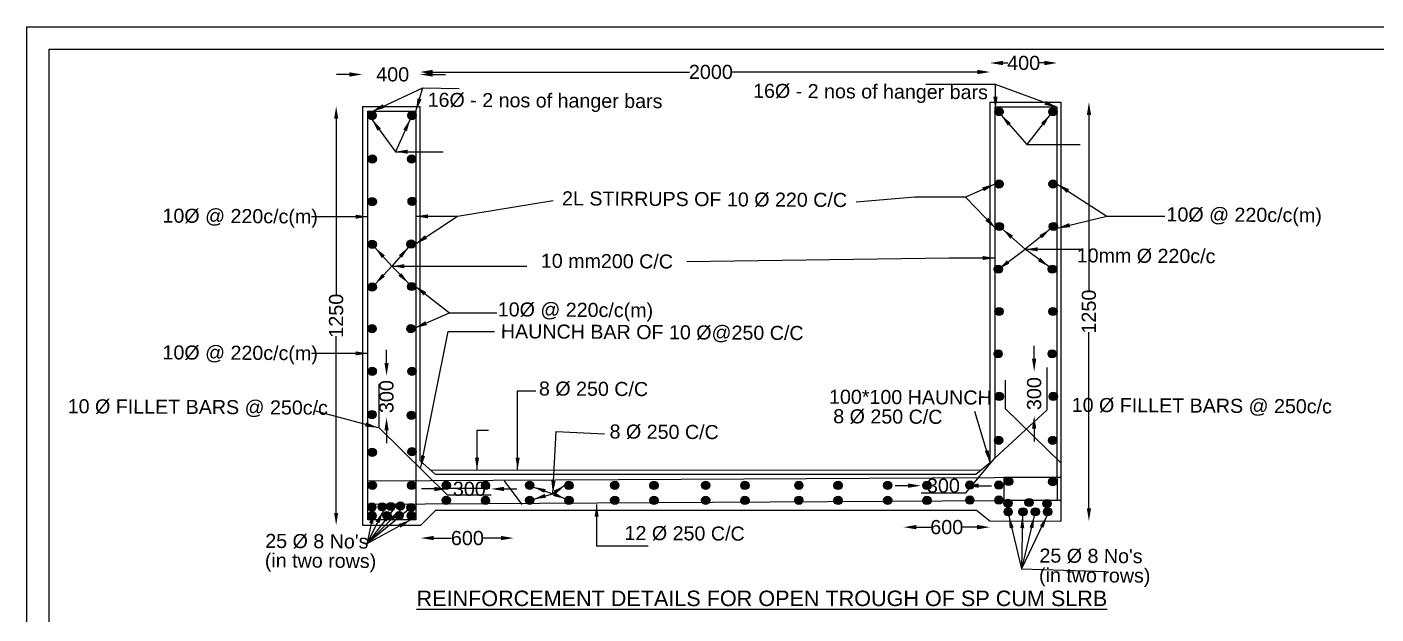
# Model space of a CAD drawing. Header units: millimetres. Extents: x 74132 to 90520, y 287 to 11853.
# Drawn here: x 74132 to 84609, y 7293 to 11853 of the extents above; entities that cross this region are included whole.
import ezdxf

# ---------------------------------------------------------------- set-up
doc = ezdxf.new("R2010")
doc.units = ezdxf.units.MM
doc.header["$MEASUREMENT"] = 0
doc.layers.add('DRAWING', color=7, linetype='Continuous')
doc.layers.add('TEXT', color=7, linetype='Continuous')
doc.styles.get("Standard").update_dxf_attribs({"font": 'arial.ttf'})
doc.dimstyles.get("Standard").update_dxf_attribs({"dimtxt": 110, "dimasz": 100, "dimexe": 0.18, "dimexo": 0.0625, "dimgap": 0.09, "dimtad": 0, "dimdec": 0, "dimzin": 0, "dimdsep": 46, "dimtxsty": 'Standard', "dimcen": 0.09, "dimse1": 1, "dimse2": 1, "dimadec": 0, "dimazin": 0, "dimtfac": 1, "dimtdec": 0, "dimtofl": 0, "dimtmove": 0, "dimatfit": 3, "dimfxl": 1, "dimtolj": 1, "dimtzin": 0, "dimarcsym": 0})

# ---------------------------------------------------------------- blocks, each defined once
blk = doc.blocks.new('*D14')
at = {"layer": 'Defpoints', "color": 0}
for p in [(76736, 11236), (76533, 7984), (76736, 7984)]:
    blk.add_point(p, dxfattribs=at)
at = {"layer": 'DRAWING', "color": 0, "lineweight": -2}
for p, q in [((76533, 11141), (76533, 9769)), ((76533, 8079), (76533, 9451))]:
    blk.add_line(p, q, dxfattribs=at)
at = {"layer": 'DRAWING', "color": 0}
for points in [[(76517, 11141), (76549, 11141), (76533, 11236)], [(76517, 8079), (76549, 8079), (76533, 7984)]]:
    blk.add_solid(points, dxfattribs=at)
at = {"layer": 'DRAWING', "color": 0, "insert": (76533, 9610), "char_height": 110, "attachment_point": 5, "rotation": 90}
blk.add_mtext('\\A1;1250', dxfattribs=at)
blk = doc.blocks.new('*D15')
at = {"layer": 'Defpoints', "color": 0}
for p in [(82161, 11269), (82379, 11269), (82161, 8015)]:
    blk.add_point(p, dxfattribs=at)
at = {"layer": 'DRAWING', "color": 0, "lineweight": -2}
for p, q in [((82379, 11169), (82379, 9801)), ((82379, 8115), (82379, 9483))]:
    blk.add_line(p, q, dxfattribs=at)
at = {"layer": 'DRAWING', "color": 0}
for points in [[(82363, 11169), (82396, 11169), (82379, 11269)], [(82363, 8115), (82396, 8115), (82379, 8015)]]:
    blk.add_solid(points, dxfattribs=at)
at = {"layer": 'DRAWING', "color": 0, "insert": (82379, 9642), "char_height": 110, "attachment_point": 5, "rotation": 90}
blk.add_mtext('\\A1;1250', dxfattribs=at)
blk = doc.blocks.new('*D16')
at = {"layer": 'Defpoints', "color": 0}
for p in [(82132, 11573), (81612, 11269), (82132, 11269)]:
    blk.add_point(p, dxfattribs=at)
at = {"layer": 'DRAWING', "color": 0, "lineweight": -2}
for p, q in [((81712, 11573), (81749, 11573)), ((82032, 11573), (81996, 11573))]:
    blk.add_line(p, q, dxfattribs=at)
at = {"layer": 'DRAWING', "color": 0}
for points in [[(81712, 11590), (81712, 11556), (81612, 11573)], [(82032, 11590), (82032, 11556), (82132, 11573)]]:
    blk.add_solid(points, dxfattribs=at)
at = {"layer": 'DRAWING', "color": 0, "insert": (81872, 11573), "char_height": 110, "attachment_point": 5}
blk.add_mtext('\\A1;400', dxfattribs=at)
blk = doc.blocks.new('*D17')
at = {"layer": 'Defpoints', "color": 0}
for p in [(77183, 11503), (77183, 11236), (81612, 11269)]:
    blk.add_point(p, dxfattribs=at)
at = {"layer": 'DRAWING', "color": 0, "lineweight": -2}
for p, q in [((77283, 11503), (79278, 11503)), ((81512, 11503), (79609, 11503))]:
    blk.add_line(p, q, dxfattribs=at)
at = {"layer": 'DRAWING', "color": 0}
for points in [[(77283, 11520), (77283, 11486), (77183, 11503)], [(81512, 11520), (81512, 11486), (81612, 11503)]]:
    blk.add_solid(points, dxfattribs=at)
at = {"layer": 'DRAWING', "color": 0, "insert": (79443, 11503), "char_height": 110, "attachment_point": 5}
blk.add_mtext('\\A1;2000', dxfattribs=at)
blk = doc.blocks.new('*D13')
at = {"layer": 'Defpoints', "color": 0}
for p in [(76736, 11484), (76736, 11236), (77183, 11236)]:
    blk.add_point(p, dxfattribs=at)
at = {"layer": 'DRAWING', "color": 0, "lineweight": -2}
for p, q in [((76636, 11484), (76536, 11484)), ((77283, 11484), (77383, 11484))]:
    blk.add_line(p, q, dxfattribs=at)
at = {"layer": 'DRAWING', "color": 0}
for points in [[(76636, 11501), (76636, 11467), (76736, 11484)], [(77283, 11501), (77283, 11467), (77183, 11484)]]:
    blk.add_solid(points, dxfattribs=at)
at = {"layer": 'DRAWING', "color": 0, "insert": (76972, 11484), "char_height": 110, "attachment_point": 5}
blk.add_mtext('\\A1;400', dxfattribs=at)
blk = doc.blocks.new('*D26')
at = {"layer": 'Defpoints', "color": 0}
for p in [(76924, 9144), (76924, 9144), (76924, 8820)]:
    blk.add_point(p, dxfattribs=at)
at = {"layer": 'DRAWING', "color": 0, "lineweight": -2}
for p, q in [((76924, 9244), (76924, 9344)), ((76924, 8720), (76924, 8620))]:
    blk.add_line(p, q, dxfattribs=at)
at = {"layer": 'DRAWING', "color": 0}
for points in [[(76908, 9244), (76941, 9244), (76924, 9144)], [(76908, 8720), (76941, 8720), (76924, 8820)]]:
    blk.add_solid(points, dxfattribs=at)
at = {"layer": 'DRAWING', "color": 0, "insert": (76924, 8982), "char_height": 110, "attachment_point": 5, "rotation": 90}
blk.add_mtext('\\A1;300', dxfattribs=at)
blk = doc.blocks.new('*D27')
at = {"layer": 'Defpoints', "color": 0}
for p in [(81952, 9176), (81954, 9176), (81945, 8833)]:
    blk.add_point(p, dxfattribs=at)
at = {"layer": 'DRAWING', "color": 0, "lineweight": -2}
for p, q in [((81954, 9276), (81954, 9376)), ((81954, 8733), (81954, 8633))]:
    blk.add_line(p, q, dxfattribs=at)
at = {"layer": 'DRAWING', "color": 0}
for points in [[(81937, 9276), (81970, 9276), (81954, 9176)], [(81937, 8733), (81970, 8733), (81954, 8833)]]:
    blk.add_solid(points, dxfattribs=at)
at = {"layer": 'DRAWING', "color": 0, "insert": (81954, 9005), "char_height": 110, "attachment_point": 5, "rotation": 90}
blk.add_mtext('\\A1;300', dxfattribs=at)
blk = doc.blocks.new('*D28')
at = {"layer": 'Defpoints', "color": 0}
for p in [(80940, 8100), (80940, 7968), (81611, 8016)]:
    blk.add_point(p, dxfattribs=at)
at = {"layer": 'DRAWING', "color": 0, "lineweight": -2}
for p, q in [((81040, 7968), (81154, 7968)), ((81511, 7968), (81397, 7968))]:
    blk.add_line(p, q, dxfattribs=at)
at = {"layer": 'DRAWING', "color": 0}
for points in [[(81040, 7985), (81040, 7951), (80940, 7968)], [(81511, 7985), (81511, 7951), (81611, 7968)]]:
    blk.add_solid(points, dxfattribs=at)
at = {"layer": 'DRAWING', "color": 0, "insert": (81275, 7968), "char_height": 110, "attachment_point": 5}
blk.add_mtext('\\A1;600', dxfattribs=at)
blk = doc.blocks.new('*D29')
at = {"layer": 'Defpoints', "color": 0}
for p in [(81075, 8290), (81075, 8235), (81423, 8235)]:
    blk.add_point(p, dxfattribs=at)
at = {"layer": 'DRAWING', "color": 0, "lineweight": -2}
for p, q in [((80975, 8290), (80875, 8290)), ((81523, 8290), (81623, 8290))]:
    blk.add_line(p, q, dxfattribs=at)
at = {"layer": 'DRAWING', "color": 0}
for points in [[(80975, 8307), (80975, 8274), (81075, 8290)], [(81523, 8307), (81523, 8274), (81423, 8290)]]:
    blk.add_solid(points, dxfattribs=at)
at = {"layer": 'DRAWING', "color": 0, "insert": (81249, 8290), "char_height": 110, "attachment_point": 5}
blk.add_mtext('\\A1;300', dxfattribs=at)
blk = doc.blocks.new('*D30')
at = {"layer": 'Defpoints', "color": 0}
for p in [(77396, 8218), (77737, 8265), (77737, 8218)]:
    blk.add_point(p, dxfattribs=at)
at = {"layer": 'DRAWING', "color": 0, "lineweight": -2}
for p, q in [((77296, 8265), (77196, 8265)), ((77837, 8265), (77937, 8265))]:
    blk.add_line(p, q, dxfattribs=at)
at = {"layer": 'DRAWING', "color": 0}
for points in [[(77296, 8281), (77296, 8248), (77396, 8265)], [(77837, 8281), (77837, 8248), (77737, 8265)]]:
    blk.add_solid(points, dxfattribs=at)
at = {"layer": 'DRAWING', "color": 0, "insert": (77567, 8265), "char_height": 110, "attachment_point": 5}
blk.add_mtext('\\A1;300', dxfattribs=at)
blk = doc.blocks.new('*D31')
at = {"layer": 'Defpoints', "color": 0}
for p in [(77913, 8100), (77191, 7984), (77913, 7883)]:
    blk.add_point(p, dxfattribs=at)
at = {"layer": 'DRAWING', "color": 0, "lineweight": -2}
for p, q in [((77291, 7883), (77430, 7883)), ((77813, 7883), (77674, 7883))]:
    blk.add_line(p, q, dxfattribs=at)
at = {"layer": 'DRAWING', "color": 0}
for points in [[(77291, 7900), (77291, 7867), (77191, 7883)], [(77813, 7900), (77813, 7867), (77913, 7883)]]:
    blk.add_solid(points, dxfattribs=at)
at = {"layer": 'DRAWING', "color": 0, "insert": (77552, 7883), "char_height": 110, "attachment_point": 5}
blk.add_mtext('\\A1;600', dxfattribs=at)

msp = doc.modelspace()

# ---------------------------------------------------------------- hatches: boundary and pattern name
at = {"layer": 'DRAWING'}
h = msp.add_hatch(color=256, dxfattribs=at)
h.paths.add_polyline_path([(81712.4, 11194.5, 0.1836477), (81704.3, 11215.8), (81656.4, 11215.8, 0.1064012), (81649.8, 11204.1), (81649.8, 11185, 0.8591403)])
h.paths.add_polyline_path([(81656.4, 11215.8), (81704.3, 11215.8, 0.4491542)])
h = msp.add_hatch(color=256, dxfattribs=at)
h.paths.add_polyline_path([(82132, 11194.5, 0.1836477), (82123.9, 11215.8), (82076, 11215.8, 0.1064012), (82069.4, 11204.1), (82069.4, 11185, 0.8591403)])
h.paths.add_polyline_path([(82076, 11215.8), (82123.9, 11215.8, 0.4491542)])
h = msp.add_hatch(color=256, dxfattribs=at)
h.paths.add_polyline_path([(76843.5, 11164.7, 0.1836477), (76835.4, 11186), (76787.5, 11186, 0.1064012), (76780.8, 11174.3), (76780.8, 11155.2, 0.8591403)])
h.paths.add_polyline_path([(76787.5, 11186), (76835.4, 11186, 0.4491542)])
h = msp.add_hatch(color=256, dxfattribs=at)
h.paths.add_polyline_path([(77153.4, 11164.7, 0.1836477), (77145.3, 11186), (77097.4, 11186, 0.1064012), (77090.8, 11174.3), (77090.8, 11155.2, 0.8591403)])
h.paths.add_polyline_path([(77097.4, 11186), (77145.3, 11186, 0.4491542)])
h = msp.add_hatch(color=256, dxfattribs=at)
h.paths.add_polyline_path([(76846.7, 10827.7, 0.1836477), (76838.6, 10849), (76790.7, 10849, 0.1064012), (76784, 10837.3), (76784, 10818.2, 0.8591403)])
h.paths.add_polyline_path([(76790.7, 10849), (76838.6, 10849, 0.4491542)])
h = msp.add_hatch(color=256, dxfattribs=at)
h.paths.add_polyline_path([(77151.8, 10827.7, 0.1836477), (77143.7, 10849), (77095.8, 10849, 0.1064012), (77089.1, 10837.3), (77089.1, 10818.2, 0.8591403)])
h.paths.add_polyline_path([(77095.8, 10849), (77143.7, 10849, 0.4491542)])
h = msp.add_hatch(color=256, dxfattribs=at)
h.paths.add_polyline_path([(81712.4, 10633.1, 0.1836477), (81704.3, 10654.3), (81656.4, 10654.3, 0.1064012), (81649.8, 10642.6), (81649.8, 10623.5, 0.8591403)])
h.paths.add_polyline_path([(81656.4, 10654.3), (81704.3, 10654.3, 0.4491542)])
h = msp.add_hatch(color=256, dxfattribs=at)
h.paths.add_polyline_path([(82132, 10633.1, 0.1836477), (82123.9, 10654.3), (82076, 10654.3, 0.1064012), (82069.4, 10642.6), (82069.4, 10623.5, 0.8591403)])
h.paths.add_polyline_path([(82076, 10654.3), (82123.9, 10654.3, 0.4491542)])
h = msp.add_hatch(color=256, dxfattribs=at)
h.paths.add_polyline_path([(76845.1, 10496.5, 0.1836477), (76837, 10517.8), (76789.1, 10517.8, 0.1064012), (76782.5, 10506), (76782.5, 10486.9, 0.8591403)])
h.paths.add_polyline_path([(76789.1, 10517.8), (76837, 10517.8, 0.4491542)])
h = msp.add_hatch(color=256, dxfattribs=at)
h.paths.add_polyline_path([(77155, 10498.1, 0.1836477), (77146.9, 10519.4), (77099, 10519.4, 0.1064012), (77092.4, 10507.6), (77092.4, 10488.5, 0.8591403)])
h.paths.add_polyline_path([(77099, 10519.4), (77146.9, 10519.4, 0.4491542)])
h = msp.add_hatch(color=256, dxfattribs=at)
h.paths.add_polyline_path([(81715.7, 10303.4, 0.1836477), (81707.6, 10324.7), (81659.7, 10324.7, 0.1064012), (81653.1, 10313), (81653.1, 10293.9, 0.8591403)])
h.paths.add_polyline_path([(81659.7, 10324.7), (81707.6, 10324.7, 0.4491542)])
h = msp.add_hatch(color=256, dxfattribs=at)
h.paths.add_polyline_path([(82135.3, 10303.4, 0.1836477), (82127.2, 10324.7), (82079.3, 10324.7, 0.1064012), (82072.6, 10313), (82072.6, 10293.9, 0.8591403)])
h.paths.add_polyline_path([(82079.3, 10324.7), (82127.2, 10324.7, 0.4491542)])
h = msp.add_hatch(color=256, dxfattribs=at)
h.paths.add_polyline_path([(76845.1, 10164.7, 0.1836477), (76837, 10186), (76789.1, 10186, 0.1064012), (76782.5, 10174.3), (76782.5, 10155.2, 0.8591403)])
h.paths.add_polyline_path([(76789.1, 10186), (76837, 10186, 0.4491542)])
h = msp.add_hatch(color=256, dxfattribs=at)
h.paths.add_polyline_path([(77146.9, 10166.3, 0.1836477), (77138.8, 10187.6), (77090.9, 10187.6, 0.1064012), (77084.3, 10175.9), (77084.3, 10156.8, 0.8591403)])
h.paths.add_polyline_path([(77090.9, 10187.6), (77138.8, 10187.6, 0.4491542)])
h = msp.add_hatch(color=256, dxfattribs=at)
h.paths.add_polyline_path([(81707.6, 9971.7, 0.1836477), (81699.5, 9993), (81651.6, 9993, 0.1064012), (81645, 9981.2), (81645, 9962.1, 0.8591403)])
h.paths.add_polyline_path([(81651.6, 9993), (81699.5, 9993, 0.4491542)])
h = msp.add_hatch(color=256, dxfattribs=at)
h.paths.add_polyline_path([(82127.2, 9971.7, 0.1836477), (82119.1, 9993), (82071.2, 9993, 0.1064012), (82064.5, 9981.2), (82064.5, 9962.1, 0.8591403)])
h.paths.add_polyline_path([(82071.2, 9993), (82119.1, 9993, 0.4491542)])
h = msp.add_hatch(color=256, dxfattribs=at)
h.paths.add_polyline_path([(76845.1, 9832.6, 0.1836477), (76837, 9853.8), (76789.1, 9853.8, 0.1064012), (76782.5, 9842.1), (76782.5, 9823, 0.8591403)])
h.paths.add_polyline_path([(76789.1, 9853.8), (76837, 9853.8, 0.4491542)])
h = msp.add_hatch(color=256, dxfattribs=at)
h.paths.add_polyline_path([(77151.8, 9837.4, 0.1836477), (77143.7, 9858.7), (77095.8, 9858.7, 0.1064012), (77089.1, 9846.9), (77089.1, 9827.8, 0.8591403)])
h.paths.add_polyline_path([(77095.8, 9858.7), (77143.7, 9858.7, 0.4491542)])
h = msp.add_hatch(color=256, dxfattribs=at)
h.paths.add_polyline_path([(81712.4, 9642.7, 0.1836477), (81704.3, 9664), (81656.4, 9664, 0.1064012), (81649.8, 9652.3), (81649.8, 9633.2, 0.8591403)])
h.paths.add_polyline_path([(81656.4, 9664), (81704.3, 9664, 0.4491542)])
h = msp.add_hatch(color=256, dxfattribs=at)
h.paths.add_polyline_path([(82132, 9642.7, 0.1836477), (82123.9, 9664), (82076, 9664, 0.1064012), (82069.4, 9652.3), (82069.4, 9633.2, 0.8591403)])
h.paths.add_polyline_path([(82076, 9664), (82123.9, 9664, 0.4491542)])
h = msp.add_hatch(color=256, dxfattribs=at)
h.paths.add_polyline_path([(76844, 9509, 0.1836477), (76835.9, 9530.3), (76788, 9530.3, 0.1064012), (76781.4, 9518.5), (76781.4, 9499.4, 0.8591403)])
h.paths.add_polyline_path([(76788, 9530.3), (76835.9, 9530.3, 0.4491542)])
h = msp.add_hatch(color=256, dxfattribs=at)
h.paths.add_polyline_path([(77145.7, 9509, 0.1836477), (77137.6, 9530.3), (77089.7, 9530.3, 0.1064012), (77083.1, 9518.5), (77083.1, 9499.4, 0.8591403)])
h.paths.add_polyline_path([(77089.7, 9530.3), (77137.6, 9530.3, 0.4491542)])
h = msp.add_hatch(color=256, dxfattribs=at)
h.paths.add_polyline_path([(81706.4, 9314.3, 0.1836477), (81698.3, 9335.6), (81650.4, 9335.6, 0.1064012), (81643.7, 9323.9), (81643.7, 9304.8, 0.8591403)])
h.paths.add_polyline_path([(81650.4, 9335.6), (81698.3, 9335.6, 0.4491542)])
h = msp.add_hatch(color=256, dxfattribs=at)
h.paths.add_polyline_path([(82125.9, 9314.3, 0.1836477), (82117.8, 9335.6), (82069.9, 9335.6, 0.1064012), (82063.3, 9323.9), (82063.3, 9304.8, 0.8591403)])
h.paths.add_polyline_path([(82069.9, 9335.6), (82117.8, 9335.6, 0.4491542)])
h = msp.add_hatch(color=256, dxfattribs=at)
h.paths.add_polyline_path([(76845, 9177.8, 0.1836477), (76836.9, 9199.1), (76789, 9199.1, 0.1064012), (76782.4, 9187.4), (76782.4, 9168.3, 0.8591403)])
h.paths.add_polyline_path([(76789, 9199.1), (76836.9, 9199.1, 0.4491542)])
h = msp.add_hatch(color=256, dxfattribs=at)
h.paths.add_polyline_path([(77153.8, 9177.8, 0.1836477), (77145.7, 9199.1), (77097.8, 9199.1, 0.1064012), (77091.2, 9187.4), (77091.2, 9168.3, 0.8591403)])
h.paths.add_polyline_path([(77097.8, 9199.1), (77145.7, 9199.1, 0.4491542)])
h = msp.add_hatch(color=256, dxfattribs=at)
h.paths.add_polyline_path([(81714.5, 8983.2, 0.1836477), (81706.4, 9004.4), (81658.5, 9004.4, 0.1064012), (81651.8, 8992.7), (81651.8, 8973.6, 0.8591403)])
h.paths.add_polyline_path([(81658.5, 9004.4), (81706.4, 9004.4, 0.4491542)])
h = msp.add_hatch(color=256, dxfattribs=at)
h.paths.add_polyline_path([(82134, 8983.2, 0.1836477), (82125.9, 9004.4), (82078, 9004.4, 0.1064012), (82071.4, 8992.7), (82071.4, 8973.6, 0.8591403)])
h.paths.add_polyline_path([(82078, 9004.4), (82125.9, 9004.4, 0.4491542)])
h = msp.add_hatch(color=256, dxfattribs=at)
h.paths.add_polyline_path([(76843.1, 8842.5, 0.1836477), (76835, 8863.8), (76787.1, 8863.8, 0.1064012), (76780.4, 8852.1), (76780.4, 8833, 0.8591403)])
h.paths.add_polyline_path([(76787.1, 8863.8), (76835, 8863.8, 0.4491542)])
h = msp.add_hatch(color=256, dxfattribs=at)
h.paths.add_polyline_path([(77149.7, 8836.4, 0.1836477), (77141.6, 8857.7), (77093.7, 8857.7, 0.1064012), (77087.1, 8846), (77087.1, 8826.9, 0.8591403)])
h.paths.add_polyline_path([(77093.7, 8857.7), (77141.6, 8857.7, 0.4491542)])
h = msp.add_hatch(color=256, dxfattribs=at)
h.paths.add_polyline_path([(81710.4, 8641.8, 0.1836477), (81702.3, 8663.1), (81654.4, 8663.1, 0.1064012), (81647.8, 8651.3), (81647.8, 8632.2, 0.8591403)])
h.paths.add_polyline_path([(81654.4, 8663.1), (81702.3, 8663.1, 0.4491542)])
h = msp.add_hatch(color=256, dxfattribs=at)
h.paths.add_polyline_path([(82129.9, 8641.8, 0.1836477), (82121.9, 8663.1), (82073.9, 8663.1, 0.1064012), (82067.3, 8651.3), (82067.3, 8632.2, 0.8591403)])
h.paths.add_polyline_path([(82073.9, 8663.1), (82121.9, 8663.1, 0.4491542)])
h = msp.add_hatch(color=256, dxfattribs=at)
h.paths.add_polyline_path([(76845.1, 8548.7, 0.1836477), (76837, 8570), (76789.1, 8570, 0.1064012), (76782.5, 8558.2), (76782.5, 8539.1, 0.8591403)])
h.paths.add_polyline_path([(76789.1, 8570), (76837, 8570, 0.4491542)])
h = msp.add_hatch(color=256, dxfattribs=at)
h.paths.add_polyline_path([(77153.8, 8553.7, 0.1836477), (77145.7, 8575), (77097.8, 8575, 0.1064012), (77091.2, 8563.2), (77091.2, 8544.1, 0.8591403)])
h.paths.add_polyline_path([(77097.8, 8575), (77145.7, 8575, 0.4491542)])
h = msp.add_hatch(color=256, dxfattribs=at)
h.paths.add_polyline_path([(76846.8, 8293.3, 0.1836477), (76838.7, 8314.6), (76790.8, 8314.6, 0.1064012), (76784.2, 8302.8), (76784.2, 8283.8, 0.8591403)])
h.paths.add_polyline_path([(76790.8, 8314.6), (76838.7, 8314.6, 0.4491542)])
h = msp.add_hatch(color=256, dxfattribs=at)
h.paths.add_polyline_path([(77151.4, 8292, 0.1836477), (77143.3, 8313.3), (77095.4, 8313.3, 0.1064012), (77088.7, 8301.6), (77088.7, 8282.5, 0.8591403)])
h.paths.add_polyline_path([(77095.4, 8313.3), (77143.3, 8313.3, 0.4491542)])
h = msp.add_hatch(color=256, dxfattribs=at)
h.paths.add_polyline_path([(77420.2, 8293.3, 0.1836477), (77412.1, 8314.6), (77364.2, 8314.6, 0.1064012), (77357.5, 8302.8), (77357.5, 8283.8, 0.8591403)])
h.paths.add_polyline_path([(77364.2, 8314.6), (77412.1, 8314.6, 0.4491542)])
h = msp.add_hatch(color=256, dxfattribs=at)
h.paths.add_polyline_path([(77724.7, 8292, 0.1836477), (77716.6, 8313.3), (77668.7, 8313.3, 0.1064012), (77662.1, 8301.6), (77662.1, 8282.5, 0.8591403)])
h.paths.add_polyline_path([(77668.7, 8313.3), (77716.6, 8313.3, 0.4491542)])
h = msp.add_hatch(color=256, dxfattribs=at)
h.paths.add_polyline_path([(78068.1, 8293.3, 0.1836477), (78060, 8314.6), (78012.1, 8314.6, 0.1064012), (78005.5, 8302.8), (78005.5, 8283.8, 0.8591403)])
h.paths.add_polyline_path([(78012.1, 8314.6), (78060, 8314.6, 0.4491542)])
h = msp.add_hatch(color=256, dxfattribs=at)
h.paths.add_polyline_path([(78372.7, 8292, 0.1836477), (78364.6, 8313.3), (78316.7, 8313.3, 0.1064012), (78310.1, 8301.6), (78310.1, 8282.5, 0.8591403)])
h.paths.add_polyline_path([(78316.7, 8313.3), (78364.6, 8313.3, 0.4491542)])
h = msp.add_hatch(color=256, dxfattribs=at)
h.paths.add_polyline_path([(78728.7, 8293.3, 0.1836477), (78720.6, 8314.6), (78672.7, 8314.6, 0.1064012), (78666.1, 8302.8), (78666.1, 8283.8, 0.8591403)])
h.paths.add_polyline_path([(78672.7, 8314.6), (78720.6, 8314.6, 0.4491542)])
h = msp.add_hatch(color=256, dxfattribs=at)
h.paths.add_polyline_path([(79033.3, 8292, 0.1836477), (79025.2, 8313.3), (78977.3, 8313.3, 0.1064012), (78970.6, 8301.6), (78970.6, 8282.5, 0.8591403)])
h.paths.add_polyline_path([(78977.3, 8313.3), (79025.2, 8313.3, 0.4491542)])
h = msp.add_hatch(color=256, dxfattribs=at)
h.paths.add_polyline_path([(79434.9, 8293.3, 0.1836477), (79426.8, 8314.6), (79378.9, 8314.6, 0.1064012), (79372.3, 8302.8), (79372.3, 8283.8, 0.8591403)])
h.paths.add_polyline_path([(79378.9, 8314.6), (79426.8, 8314.6, 0.4491542)])
h = msp.add_hatch(color=256, dxfattribs=at)
h.paths.add_polyline_path([(79739.5, 8292, 0.1836477), (79731.4, 8313.3), (79683.5, 8313.3, 0.1064012), (79676.9, 8301.6), (79676.9, 8282.5, 0.8591403)])
h.paths.add_polyline_path([(79683.5, 8313.3), (79731.4, 8313.3, 0.4491542)])
h = msp.add_hatch(color=256, dxfattribs=at)
h.paths.add_polyline_path([(80158.4, 8293.3, 0.1836477), (80150.3, 8314.6), (80102.4, 8314.6, 0.1064012), (80095.7, 8302.8), (80095.7, 8283.8, 0.8591403)])
h.paths.add_polyline_path([(80102.4, 8314.6), (80150.3, 8314.6, 0.4491542)])
h = msp.add_hatch(color=256, dxfattribs=at)
h.paths.add_polyline_path([(80462.9, 8292, 0.1836477), (80454.8, 8313.3), (80406.9, 8313.3, 0.1064012), (80400.3, 8301.6), (80400.3, 8282.5, 0.8591403)])
h.paths.add_polyline_path([(80406.9, 8313.3), (80454.8, 8313.3, 0.4491542)])
h = msp.add_hatch(color=256, dxfattribs=at)
h.paths.add_polyline_path([(80848.3, 8293.3, 0.1836477), (80840.2, 8314.6), (80792.3, 8314.6, 0.1064012), (80785.6, 8302.8), (80785.6, 8283.8, 0.8591403)])
h.paths.add_polyline_path([(80792.3, 8314.6), (80840.2, 8314.6, 0.4491542)])
h = msp.add_hatch(color=256, dxfattribs=at)
h.paths.add_polyline_path([(81152.8, 8292, 0.1836477), (81144.7, 8313.3), (81096.8, 8313.3, 0.1064012), (81090.2, 8301.6), (81090.2, 8282.5, 0.8591403)])
h.paths.add_polyline_path([(81096.8, 8313.3), (81144.7, 8313.3, 0.4491542)])
h = msp.add_hatch(color=256, dxfattribs=at)
h.paths.add_polyline_path([(81486.1, 8294.6, 0.1836477), (81478.1, 8315.9), (81430.1, 8315.9, 0.1064012), (81423.5, 8304.2), (81423.5, 8285.1, 0.8591403)])
h.paths.add_polyline_path([(81430.1, 8315.9), (81478.1, 8315.9, 0.4491542)])
h = msp.add_hatch(color=256, dxfattribs=at)
h.paths.add_polyline_path([(81711.4, 8294.6, 0.1836477), (81703.3, 8315.9), (81655.4, 8315.9, 0.1064012), (81648.8, 8304.2), (81648.8, 8285.1, 0.8591403)])
h.paths.add_polyline_path([(81655.4, 8315.9), (81703.3, 8315.9, 0.4491542)])
h = msp.add_hatch(color=256, dxfattribs=at)
h.paths.add_polyline_path([(81787.1, 8323.1, 0.1836477), (81779, 8344.4), (81731.1, 8344.4, 0.1064012), (81724.4, 8332.6), (81724.4, 8313.5, 0.8591403)])
h.paths.add_polyline_path([(81731.1, 8344.4), (81779, 8344.4, 0.4491542)])
h = msp.add_hatch(color=256, dxfattribs=at)
h.paths.add_polyline_path([(82129.9, 8321.8, 0.1836477), (82121.9, 8343.1), (82073.9, 8343.1, 0.1064012), (82067.3, 8331.4), (82067.3, 8312.3, 0.8591403)])
h.paths.add_polyline_path([(82073.9, 8343.1), (82121.9, 8343.1, 0.4491542)])
h = msp.add_hatch(color=256, dxfattribs=at)
h.paths.add_polyline_path([(77420.2, 8176.9, 0.1836477), (77412.1, 8198.2), (77364.2, 8198.2, 0.1064012), (77357.5, 8186.5), (77357.5, 8167.4, 0.8591403)])
h.paths.add_polyline_path([(77364.2, 8198.2), (77412.1, 8198.2, 0.4491542)])
h = msp.add_hatch(color=256, dxfattribs=at)
h.paths.add_polyline_path([(77724.7, 8175.6, 0.1836477), (77716.6, 8196.9), (77668.7, 8196.9, 0.1064012), (77662.1, 8185.2), (77662.1, 8166.1, 0.8591403)])
h.paths.add_polyline_path([(77668.7, 8196.9), (77716.6, 8196.9, 0.4491542)])
h = msp.add_hatch(color=256, dxfattribs=at)
h.paths.add_polyline_path([(78068.1, 8176.9, 0.1836477), (78060, 8198.2), (78012.1, 8198.2, 0.1064012), (78005.5, 8186.5), (78005.5, 8167.4, 0.8591403)])
h.paths.add_polyline_path([(78012.1, 8198.2), (78060, 8198.2, 0.4491542)])
h = msp.add_hatch(color=256, dxfattribs=at)
h.paths.add_polyline_path([(78372.7, 8175.6, 0.1836477), (78364.6, 8196.9), (78316.7, 8196.9, 0.1064012), (78310.1, 8185.2), (78310.1, 8166.1, 0.8591403)])
h.paths.add_polyline_path([(78316.7, 8196.9), (78364.6, 8196.9, 0.4491542)])
h = msp.add_hatch(color=256, dxfattribs=at)
h.paths.add_polyline_path([(78728.7, 8176.9, 0.1836477), (78720.6, 8198.2), (78672.7, 8198.2, 0.1064012), (78666.1, 8186.5), (78666.1, 8167.4, 0.8591403)])
h.paths.add_polyline_path([(78672.7, 8198.2), (78720.6, 8198.2, 0.4491542)])
h = msp.add_hatch(color=256, dxfattribs=at)
h.paths.add_polyline_path([(79033.3, 8175.6, 0.1836477), (79025.2, 8196.9), (78977.3, 8196.9, 0.1064012), (78970.6, 8185.2), (78970.6, 8166.1, 0.8591403)])
h.paths.add_polyline_path([(78977.3, 8196.9), (79025.2, 8196.9, 0.4491542)])
h = msp.add_hatch(color=256, dxfattribs=at)
h.paths.add_polyline_path([(79434.9, 8176.9, 0.1836477), (79426.8, 8198.2), (79378.9, 8198.2, 0.1064012), (79372.3, 8186.5), (79372.3, 8167.4, 0.8591403)])
h.paths.add_polyline_path([(79378.9, 8198.2), (79426.8, 8198.2, 0.4491542)])
h = msp.add_hatch(color=256, dxfattribs=at)
h.paths.add_polyline_path([(79739.5, 8175.6, 0.1836477), (79731.4, 8196.9), (79683.5, 8196.9, 0.1064012), (79676.9, 8185.2), (79676.9, 8166.1, 0.8591403)])
h.paths.add_polyline_path([(79683.5, 8196.9), (79731.4, 8196.9, 0.4491542)])
h = msp.add_hatch(color=256, dxfattribs=at)
h.paths.add_polyline_path([(80158.4, 8176.9, 0.1836477), (80150.3, 8198.2), (80102.4, 8198.2, 0.1064012), (80095.7, 8186.5), (80095.7, 8167.4, 0.8591403)])
h.paths.add_polyline_path([(80102.4, 8198.2), (80150.3, 8198.2, 0.4491542)])
h = msp.add_hatch(color=256, dxfattribs=at)
h.paths.add_polyline_path([(80462.9, 8175.6, 0.1836477), (80454.8, 8196.9), (80406.9, 8196.9, 0.1064012), (80400.3, 8185.2), (80400.3, 8166.1, 0.8591403)])
h.paths.add_polyline_path([(80406.9, 8196.9), (80454.8, 8196.9, 0.4491542)])
h = msp.add_hatch(color=256, dxfattribs=at)
h.paths.add_polyline_path([(80848.3, 8176.9, 0.1836477), (80840.2, 8198.2), (80792.3, 8198.2, 0.1064012), (80785.6, 8186.5), (80785.6, 8167.4, 0.8591403)])
h.paths.add_polyline_path([(80792.3, 8198.2), (80840.2, 8198.2, 0.4491542)])
h = msp.add_hatch(color=256, dxfattribs=at)
h.paths.add_polyline_path([(81152.8, 8175.6, 0.1836477), (81144.7, 8196.9), (81096.8, 8196.9, 0.1064012), (81090.2, 8185.2), (81090.2, 8166.1, 0.8591403)])
h.paths.add_polyline_path([(81096.8, 8196.9), (81144.7, 8196.9, 0.4491542)])
h = msp.add_hatch(color=256, dxfattribs=at)
h.paths.add_polyline_path([(81486.1, 8178.2, 0.1836477), (81478.1, 8199.5), (81430.1, 8199.5, 0.1064012), (81423.5, 8187.8), (81423.5, 8168.7, 0.8591403)])
h.paths.add_polyline_path([(81430.1, 8199.5), (81478.1, 8199.5, 0.4491542)])
h = msp.add_hatch(color=256, dxfattribs=at)
h.paths.add_polyline_path([(81711.4, 8178.2, 0.1836477), (81703.3, 8199.5), (81655.4, 8199.5, 0.1064012), (81648.8, 8187.8), (81648.8, 8168.7, 0.8591403)])
h.paths.add_polyline_path([(81655.4, 8199.5), (81703.3, 8199.5, 0.4491542)])
h = msp.add_hatch(color=256, dxfattribs=at)
h.paths.add_polyline_path([(81782.7, 8153.4, 0.1836477), (81774.6, 8174.7), (81726.7, 8174.7, 0.1064012), (81720, 8162.9), (81720, 8143.8, 0.8591403)])
h.paths.add_polyline_path([(81726.7, 8174.7), (81774.6, 8174.7, 0.4491542)])
h = msp.add_hatch(color=256, dxfattribs=at)
h.paths.add_polyline_path([(81886.1, 8174.7), (81942.7, 8174.7, 0.6026531)])
h.paths.add_polyline_path([(81946.4, 8159.7, 0.1221167), (81942.7, 8174.7), (81886.1, 8174.7, 0.1221167), (81882.3, 8159.7, 1)])
for points in [[(82032.1, 8174.7, 0.2142102), (82021.3, 8150.7, 0.4142136), (82053.4, 8118.7, -0.0345592), (82057.8, 8119, 0.3742964), (82085.4, 8150.7, 0.2142102), (82074.7, 8174.7)], [(82085.4, 8150.7, 0.2142102), (82074.7, 8174.7), (82032.1, 8174.7, 0.2142102), (82021.3, 8150.7, 1)], [(76843.8, 8057.1, 1), (76779.7, 8057.1, 0.3742964), (76807.4, 8025.4), (76816.2, 8025.4, 0.3742964)], [(77113.1, 8088.9, -0.0345592), (77117.5, 8089.2, 0.3742964), (77145.1, 8120.9, 0.23987), (77132, 8146.8), (77094, 8146.6, 0.2369283), (77081.1, 8120.9, 0.4142136)], [(77145.1, 8120.9, 0.23987), (77132, 8146.8), (77094, 8146.6, 0.2369283), (77081.1, 8120.9, 1)], [(77085.5, 8057.1, 0.3742964), (77113.1, 8025.4), (77121.9, 8025.4, 0.3742964), (77149.6, 8057.1, 0.4142136), (77117.5, 8089.2, -0.0345592), (77113.1, 8088.9, 0.3742964)], [(81784.1, 8086.9, 1), (81720, 8086.9, 0.3742964), (81747.6, 8055.2), (81756.5, 8055.2, 0.3742964)], [(81899.4, 8086.9, 1), (81835.3, 8086.9, 0.3742964), (81863, 8055.2), (81871.8, 8055.2, 0.3742964)], [(81994.6, 8086.9, 1), (81930.5, 8086.9, 0.3742964), (81958.2, 8055.2), (81967, 8055.2, 0.3742964)], [(82057.8, 8119, -0.0345592), (82053.4, 8118.7, 0.3742964), (82025.7, 8086.9, 0.3742964), (82053.4, 8055.2), (82062.2, 8055.2, 0.3742964), (82089.8, 8086.9, 0.4142136)]]:
    msp.add_hatch(color=256, dxfattribs=at).paths.add_polyline_path(points)
h = msp.add_hatch(color=256, dxfattribs=at)
h.paths.add_polyline_path([(76838, 8139.8, 0.5766522), (76782.5, 8139.5)])
h.paths.add_polyline_path([(76782.5, 8139.5, 0.1305032), (76778.3, 8123.6, 1), (76842.4, 8123.6, 0.1333352), (76838, 8139.8)])
h = msp.add_hatch(color=256, dxfattribs=at)
h.paths.add_polyline_path([(76779.7, 8114, 0.8591403), (76842.4, 8123.6, 0.1869279), (76834, 8145.2), (76786.4, 8144.9, 0.1067934), (76779.7, 8133.1)], flags=17)
h.paths.add_polyline_path([(76842.4, 8123.6, 0.1869279), (76834, 8145.2), (76786.4, 8144.9, 0.1840486), (76778.3, 8123.6, 1)])
h = msp.add_hatch(color=256, dxfattribs=at)
h.paths.add_polyline_path([(76917.9, 8142.3, 0.5766522), (76862.4, 8142)])
h.paths.add_polyline_path([(76862.4, 8142, 0.1305032), (76858.2, 8126.1, 1), (76922.3, 8126.1, 0.1333352), (76917.9, 8142.3)])
h = msp.add_hatch(color=256, dxfattribs=at)
h.paths.add_polyline_path([(76956, 8076.3, 0.5766522), (76900.5, 8076)])
h.paths.add_polyline_path([(76900.5, 8076, 0.1305032), (76896.3, 8060.1, 1), (76960.4, 8060.1, 0.1333352), (76956, 8076.3)])
h = msp.add_hatch(color=256, dxfattribs=at)
h.paths.add_polyline_path([(76985.4, 8144.8, 0.5766522), (76930, 8144.5)])
h.paths.add_polyline_path([(76930, 8144.5, 0.1305032), (76925.7, 8128.6, 1), (76989.8, 8128.6, 0.1333352), (76985.4, 8144.8)])
h = msp.add_hatch(color=256, dxfattribs=at)
h.paths.add_polyline_path([(77051.2, 8076.3, 0.5766522), (76995.7, 8076)])
h.paths.add_polyline_path([(76995.7, 8076, 0.1305032), (76991.5, 8060.1, 1), (77055.6, 8060.1, 0.1333352), (77051.2, 8076.3)])
h = msp.add_hatch(color=256, dxfattribs=at)
h.paths.add_polyline_path([(77059.6, 8148.7, 0.5766522), (77004.2, 8148.4)])
h.paths.add_polyline_path([(77004.2, 8148.4, 0.1305032), (76999.9, 8132.5, 1), (77064, 8132.5, 0.1333352), (77059.6, 8148.7)])

# ---------------------------------------------------------------- linework, layer by layer
for p in [(82160.9, 11269.4), (81610.5, 8016.5)]:
    msp.add_line(p, (82160.9, 8014.7), dxfattribs=at)
for points in [[(74131.9, 11852.7), (90520.2, 11852.7), (90520.2, 287.1), (74131.9, 287.1)], [(74304.4, 11680.2), (90347.7, 11680.2), (90347.7, 459.6), (74304.4, 459.6)], [(76779.7, 11199.2), (77152.1, 11199.2), (77152.1, 8025.4), (76779.7, 8025.4)], [(76779.7, 8326.7), (82132, 8356.5), (82132, 8174.7), (76779.7, 8144.9)]]:
    msp.add_lwpolyline(points, close=True, dxfattribs=at)
for points in [[(76736.3, 11236), (77183.2, 11236), (77183.2, 8486.9), (77300.7, 8378.6), (81499.9, 8378.6)], [(76736.3, 11236), (76736.3, 7983.9), (77190.6, 7983.9), (77307, 8099.9), (81507.1, 8099.9)], [(81612.4, 8470.9), (81612.4, 11269.4)], [(81612.4, 11269.4), (82160.9, 11269.4)], [(82132, 11229.1), (81648.3, 11229.1), (81648.3, 8502.6)], [(82132, 8356.5), (82132, 11229.1)], [(77474.3, 10382.1), (78218.9, 10506.2)], [(81027.6, 10530.2), (80571.1, 10493.4)], [(81294.3, 10058.3), (79255.8, 10028.3)], [(77399, 9994.6), (78012.9, 9994.6)], [(81648.3, 8502.6), (82055.6, 8879.9), (82055.6, 9207)], [(76863.2, 9080.2), (76863.2, 8743), (77395.6, 8217.8), (77737.5, 8217.8)], [(81729.6, 9110), (81729.6, 8889.5), (82160.9, 8468.6)], [(81075.2, 8234.6), (81422.6, 8234.6), (81648.3, 8502.6)], [(77263.7, 8412.7), (81539.4, 8411)], [(81499.9, 8378.6), (81612.4, 8470.9)], [(77838.3, 8326.7), (77973.7, 8144.9)], [(82160.9, 8174.7), (81720, 8174.7), (81720, 8356.5), (82160.9, 8356.5)], [(77393.3, 8270.4), (77727, 8270.4)], [(81507.1, 8099.9), (81610.5, 8016.5)], [(78555.8, 7823.9), (78956.7, 7823.9)]]:
    msp.add_lwpolyline(points, dxfattribs=at)
for centre in [(81680.4, 11194.5), (82099.9, 11194.5), (76811.4, 11164.7), (77121.4, 11164.7), (76814.6, 10827.7), (77119.7, 10827.7), (81680.4, 10633.1), (82099.9, 10633.1), (76813.1, 10496.5), (77123, 10498.1), (81683.7, 10303.4), (82103.2, 10303.4), (76813.1, 10164.7), (77114.9, 10166.3), (81675.6, 9971.7), (82095.1, 9971.7), (76813.1, 9832.6), (77119.7, 9837.4), (81680.4, 9642.7), (82099.9, 9642.7), (76812, 9509), (77113.7, 9509), (81674.3, 9314.3), (82093.9, 9314.3), (76813, 9177.8), (77121.8, 9177.8), (81682.4, 8983.2), (82102, 8983.2), (76811, 8842.5), (77117.7, 8836.4), (81678.3, 8641.8), (82097.9, 8641.8), (76813.1, 8548.7), (77121.8, 8553.7), (76814.8, 8293.3), (77119.3, 8292), (77388.1, 8293.3), (77692.7, 8292), (78036.1, 8293.3), (78340.6, 8292), (78696.7, 8293.3), (79001.2, 8292), (79402.9, 8293.3), (79707.4, 8292), (80126.3, 8293.3), (80430.9, 8292), (80816.2, 8293.3), (81120.8, 8292), (81454.1, 8294.6), (81679.4, 8294.6), (81755, 8323.1), (82097.9, 8321.8), (77388.1, 8176.9), (77692.7, 8175.6), (78036.1, 8176.9), (78340.6, 8175.6), (78696.7, 8176.9), (79001.2, 8175.6), (79402.9, 8176.9), (79707.4, 8175.6), (80126.3, 8176.9), (80430.9, 8175.6), (80816.2, 8176.9), (81120.8, 8175.6), (81454.1, 8178.2), (81679.4, 8178.2), (81750.6, 8153.4), (81914.4, 8159.7), (82053.4, 8150.7), (76810.3, 8123.6), (76810.3, 8123.6), (76811.8, 8057.1), (76890.2, 8126.1), (76927.1, 8057.1), (76957.8, 8128.6), (77022.3, 8057.1), (77032, 8132.5), (77113.1, 8120.9), (77117.5, 8057.1), (81752.1, 8086.9), (81867.4, 8086.9), (81962.6, 8086.9), (82057.8, 8086.9)]:
    msp.add_circle(centre, 32, dxfattribs=at)

# ---------------------------------------------------------------- texts
for s, p in [('16Ø - 2 nos of hanger bars', (77243.1, 11232.9)), ('16Ø - 2 nos of hanger bars', (79770.6, 11302.7)), ('2L STIRRUPS OF 10 Ø 220 C/C', (78287.2, 10467.4)), ('10Ø @ 220c/c(m)', (75184.1, 10333.2)), ('10Ø @ 220c/c(m)', (82981.4, 10343.3)), ('10 mm200 C/C', (78122.4, 9982.7)), ('10mm Ø 220c/c ', (82284.2, 10024.5)), ('10Ø @ 220c/c(m)', (77787.9, 9605.1)), ('HAUNCH BAR OF 10 Ø@250 C/C', (77811.9, 9435.2)), ('10Ø @ 220c/c(m)', (75184.1, 9271.4)), ('8 Ø 250 C/C', (78107.6, 8990.6)), ('100*100 HAUNCH', (80360.4, 8927)), ('10 Ø FILLET BARS @ 250c/c ', (74447.9, 8853.2)), ('10 Ø FILLET BARS @ 250c/c ', (82245.1, 8863.4)), ('8 Ø 250 C/C', (80393.2, 8775.3)), ('8 Ø 250 C/C', (78656, 8656.6)), ('12 Ø 250 C/C', (78772.5, 7868.4)), ("25 Ø 8 No's", (75982.1, 7806.9)), ('(in two rows)', (75979, 7655.9)), ("25 Ø 8 No's", (81994.7, 7693)), ('(in two rows)', (81991.5, 7542))]:
    msp.add_text(s, height=109.235, rotation=359.65712, dxfattribs=at).set_placement(p)
at = {"layer": 'TEXT'}
msp.add_text('%%UREINFORCEMENT DETAILS FOR OPEN TROUGH OF SP CUM SLRB', height=120, dxfattribs=at).set_placement((77157.2, 7355.1))

# ---------------------------------------------------------------- dimensions: what is measured, and where the dimension line sits
at = {"layer": 'DRAWING'}
dim = msp.add_linear_dim(base=(82132, 11573), p1=(81612.4, 11269.4), p2=(82132, 11269.4), text='400', dimstyle='Standard', dxfattribs=at)
dim.commit()
dim.dimension.update_dxf_attribs({"geometry": '*D16', "text_midpoint": (81872.2, 11573)})
for base, p1, p2, text, picture, middle in [((76736.3, 11484), (77183.2, 11236), (76736.3, 11236), '400', '*D13', (76972, 11484)), ((77183.2, 11502.9), (81612.4, 11269.4), (77183.2, 11236), '2000', '*D17', (79443.5, 11502.9))]:
    dim = msp.add_linear_dim(base=base, p1=p1, p2=p2, text=text, dimstyle='Standard', dxfattribs=at)
    dim.commit()
    dim.dimension.update_dxf_attribs({"geometry": picture, "text_midpoint": middle, "dimtype": 160})
for base, p1, p2, text, override, picture, middle in [((76533.3, 7983.9), (76736.3, 11236), (76736.3, 7983.9), '1250', {"dimasz": 95, "dimfxl": 2000, "dimarcsym": 1}, '*D14', (76533.3, 9609.9)), ((76924.2, 9144.2), (76924.2, 8819.7), (76924.2, 9144.2), '300', {"dimfxl": 2000}, '*D26', (76924.2, 8982)), ((81953.8, 9176.2), (81944.8, 8832.9), (81952, 9176.2), '300', {"dimfxl": 2000}, '*D27', (81953.8, 9004.6))]:
    dim = msp.add_linear_dim(base=base, p1=p1, p2=p2, angle=90, text=text, dimstyle='Standard', override=override, dxfattribs=at)
    dim.commit()
    dim.dimension.update_dxf_attribs({"geometry": picture, "text_midpoint": middle})
dim = msp.add_linear_dim(base=(82379.4, 11269.4), p1=(82160.9, 8014.7), p2=(82160.9, 11269.4), angle=90, text='1250', dimstyle='Standard', dxfattribs=at)
dim.commit()
dim.dimension.update_dxf_attribs({"geometry": '*D15', "text_midpoint": (82379.4, 9642.1)})
for base, p1, p2, text, picture, middle in [((77737.5, 8264.6), (77395.6, 8217.8), (77737.5, 8217.8), '300', '*D30', (77566.5, 8264.6)), ((81075.2, 8290.2), (81422.6, 8234.6), (81075.2, 8234.6), '300', '*D29', (81248.9, 8290.2)), ((77913.5, 7883.4), (77190.6, 7983.9), (77913.5, 8099.9), '600', '*D31', (77552, 7883.4)), ((80940.2, 7968), (81610.5, 8016.5), (80940.2, 8099.9), '600', '*D28', (81275.4, 7968))]:
    dim = msp.add_linear_dim(base=base, p1=p1, p2=p2, text=text, dimstyle='Standard', override={"dimfxl": 2000}, dxfattribs=at)
    dim.commit()
    dim.dimension.update_dxf_attribs({"geometry": picture, "text_midpoint": middle})

# ---------------------------------------------------------------- leaders
for points, override in [([(76811.4, 11196.8), (77207.3, 11380.2)], {"dimgap": 0.09, "dimtad": 0}), ([(77152.1, 11199.2), (77207.3, 11380.2), (77488.9, 11375.8)], {"dimgap": 0.09, "dimtad": 0}), ([(82132, 11229.1), (81653.3, 11406.8), (81113.4, 11406.8)], {"dimgap": 0.09, "dimtad": 0}), ([(81653.3, 11211.6), (81653.3, 11406.8)], {"dimgap": 0.09, "dimtad": 0}), ([(76811.4, 11132.7), (76993, 10884)], {"dimasz": 95, "dimgap": 0.09, "dimtad": 0, "dimfxl": 2000, "dimarcsym": 1}), ([(77108, 11135.6), (76993, 10884)], {"dimasz": 95, "dimgap": 0.09, "dimtad": 0, "dimfxl": 2000, "dimarcsym": 1}), ([(81697.9, 11167.7), (81898.1, 10938.9), (82312.3, 10938.9)], {"dimasz": 95, "dimgap": 0.09, "dimtad": 0, "dimfxl": 2000, "dimarcsym": 1}), ([(82077.4, 11171.8), (81898.1, 10938.9)], {"dimasz": 95, "dimgap": 0.09, "dimtad": 0, "dimfxl": 2000, "dimarcsym": 1}), ([(76993, 10884), (77364.7, 10884)], {"dimasz": 95, "dimgap": 0.09, "dimtad": 0, "dimfxl": 2000, "dimarcsym": 1}), ([(81648.3, 10633.1), (81420.6, 10530.2), (81027.6, 10530.2)], {"dimgap": 0.09, "dimtad": 0}), ([(82132, 10633.1), (82518.2, 10384.4)], {"dimgap": 0.09, "dimtad": 0}), ([(81656.3, 10286.8), (81420.6, 10530.2)], {"dimgap": 0.09, "dimtad": 0}), ([(76779.7, 10379.3), (76341.2, 10379.3)], {"dimasz": 95, "dimgap": 0.09, "dimtad": 0, "dimfxl": 2000, "dimarcsym": 1}), ([(77146.9, 10166.3), (77474.3, 10382.1)], {"dimgap": 0.09, "dimtad": 0}), ([(77152.1, 10382.1), (77474.3, 10382.1)], {"dimasz": 95, "dimgap": 0.09, "dimtad": 0, "dimfxl": 2000, "dimarcsym": 1}), ([(82132, 10289.3), (82518.2, 10384.4), (82969.2, 10384.4)], {"dimgap": 0.09, "dimtad": 0}), ([(81708.7, 10283.5), (81885.1, 10125.9)], {"dimasz": 95, "dimgap": 0.09, "dimtad": 0, "dimfxl": 2000, "dimarcsym": 1}), ([(82078.4, 10283.2), (81885.1, 10125.9)], {"dimasz": 95, "dimgap": 0.09, "dimtad": 0, "dimfxl": 2000, "dimarcsym": 1}), ([(76835.4, 10138.7), (76966.5, 9994.6)], {"dimasz": 95, "dimgap": 0.09, "dimtad": 0, "dimfxl": 2000, "dimarcsym": 1}), ([(77093.9, 10142.1), (76966.5, 9994.6)], {"dimasz": 95, "dimgap": 0.09, "dimtad": 0, "dimfxl": 2000, "dimarcsym": 1}), ([(81648.3, 10058.3), (81294.3, 10058.3)], {"dimasz": 95, "dimgap": 0.09, "dimtad": 0, "dimfxl": 2000, "dimarcsym": 1}), ([(81675.6, 9971.7), (81885.1, 10125.9)], {"dimasz": 95, "dimgap": 0.09, "dimtad": 0, "dimfxl": 2000, "dimarcsym": 1}), ([(81885.1, 10125.9), (82320.3, 10125.9)], {"dimasz": 95, "dimgap": 0.09, "dimtad": 0, "dimfxl": 2000, "dimarcsym": 1}), ([(82069.3, 9990.6), (81885.1, 10125.9)], {"dimasz": 95, "dimgap": 0.09, "dimtad": 0, "dimfxl": 2000, "dimarcsym": 1}), ([(76835.1, 9855.8), (76966.5, 9994.6)], {"dimasz": 95, "dimgap": 0.09, "dimtad": 0, "dimfxl": 2000, "dimarcsym": 1}), ([(76966.5, 9994.6), (77399, 9994.6)], {"dimasz": 95, "dimgap": 0.09, "dimtad": 0, "dimfxl": 2000, "dimarcsym": 1}), ([(77094.2, 9862.7), (76966.5, 9994.6)], {"dimasz": 95, "dimgap": 0.09, "dimtad": 0, "dimfxl": 2000, "dimarcsym": 1}), ([(77144.2, 9841.6), (77412.6, 9632.4), (77781.8, 9632.4)], {"dimgap": 0.09, "dimtad": 0, "dimfxl": 2000}), ([(77140.4, 9512.6), (77412.6, 9632.4)], {"dimgap": 0.09, "dimtad": 0, "dimfxl": 2000}), ([(77189.8, 8430.1), (77403.3, 9488.1), (77761.6, 9488.1)], {"dimasz": 95, "dimgap": 0.09, "dimtad": 0, "dimfxl": 2000, "dimarcsym": 1}), ([(76779.7, 9317.5), (76341.2, 9317.5)], {"dimasz": 95, "dimgap": 0.09, "dimtad": 0, "dimfxl": 2000, "dimarcsym": 1}), ([(77942.4, 8412.4), (77942.4, 9027.7), (78083.2, 9027.7)], {"dimasz": 95, "dimgap": 0.09, "dimtad": 0, "dimfxl": 2000, "dimarcsym": 1}), ([(76859.3, 8739.9), (76375.6, 8868.9)], {"dimgap": 0.09, "dimtad": 0, "dimfxl": 2000}), ([(81612.4, 8470.9), (81493.8, 8867.6)], {"dimasz": 95, "dimgap": 0.09, "dimtad": 0, "dimfxl": 2000, "dimarcsym": 1}), ([(77627.1, 8412.5), (77627.1, 8722), (77716.1, 8722)], {"dimasz": 95, "dimgap": 0.09, "dimtad": 0, "dimfxl": 2000, "dimarcsym": 1}), ([(78215.3, 8228.1), (78241.1, 8709.9), (78616.4, 8692.2)], {"dimgap": 0.09, "dimtad": 0}), ([(78065.1, 8279.8), (78215.3, 8228.1)], {"dimasz": 95, "dimgap": 0.09, "dimtad": 0, "dimfxl": 2000, "dimarcsym": 1}), ([(78308.6, 8292), (78215.3, 8228.1)], {"dimasz": 95, "dimgap": 0.09, "dimtad": 0, "dimfxl": 2000, "dimarcsym": 1}), ([(78066.9, 8185.7), (78215.3, 8228.1)], {"dimasz": 95, "dimgap": 0.09, "dimtad": 0, "dimfxl": 2000, "dimarcsym": 1}), ([(78311.1, 8188), (78215.3, 8228.1)], {"dimasz": 95, "dimgap": 0.09, "dimtad": 0, "dimfxl": 2000, "dimarcsym": 1}), ([(76826, 8095.6), (76766.2, 7810.7)], {"dimgap": 0.09, "dimtad": 0, "dimfxl": 2000}), ([(77032, 8100.5), (76771.8, 7837.8)], {"dimgap": 0.09, "dimtad": 0, "dimfxl": 2000}), ([(77088.4, 8100.5), (76771.8, 7837.8)], {"dimgap": 0.09, "dimtad": 0, "dimfxl": 2000}), ([(76898.4, 8095.1), (76771.8, 7837.8)], {"dimgap": 0.09, "dimtad": 0, "dimfxl": 2000}), ([(76972.5, 8100.1), (76772.8, 7842.3)], {"dimgap": 0.09, "dimtad": 0, "dimfxl": 2000}), ([(78555.8, 8144.9), (78555.8, 7823.9)], {"dimasz": 95, "dimgap": 0.09, "dimtad": 0, "dimfxl": 2000, "dimarcsym": 1}), ([(77113.1, 8025.4), (76771.8, 7837.8)], {"dimgap": 0.09, "dimtad": 0, "dimfxl": 2000}), ([(81756.5, 8055.2), (81856.2, 7644.3)], {"dimasz": 95, "dimgap": 0.09, "dimtad": 0, "dimfxl": 2000, "dimarcsym": 1}), ([(81863, 8055.2), (81856.2, 7644.3)], {"dimasz": 95, "dimgap": 0.09, "dimtad": 0, "dimfxl": 2000, "dimarcsym": 1}), ([(81955.1, 8055.8), (81856.2, 7644.3)], {"dimasz": 95, "dimgap": 0.09, "dimtad": 0, "dimfxl": 2000, "dimarcsym": 1}), ([(82053.4, 8055.2), (81856.2, 7644.3), (82513.6, 7624.8)], {"dimasz": 95, "dimgap": 0.09, "dimtad": 0, "dimfxl": 2000, "dimarcsym": 1})]:
    msp.add_leader(points, dimstyle='Standard', override=override, dxfattribs=at)

doc.saveas('drawing.dxf')
